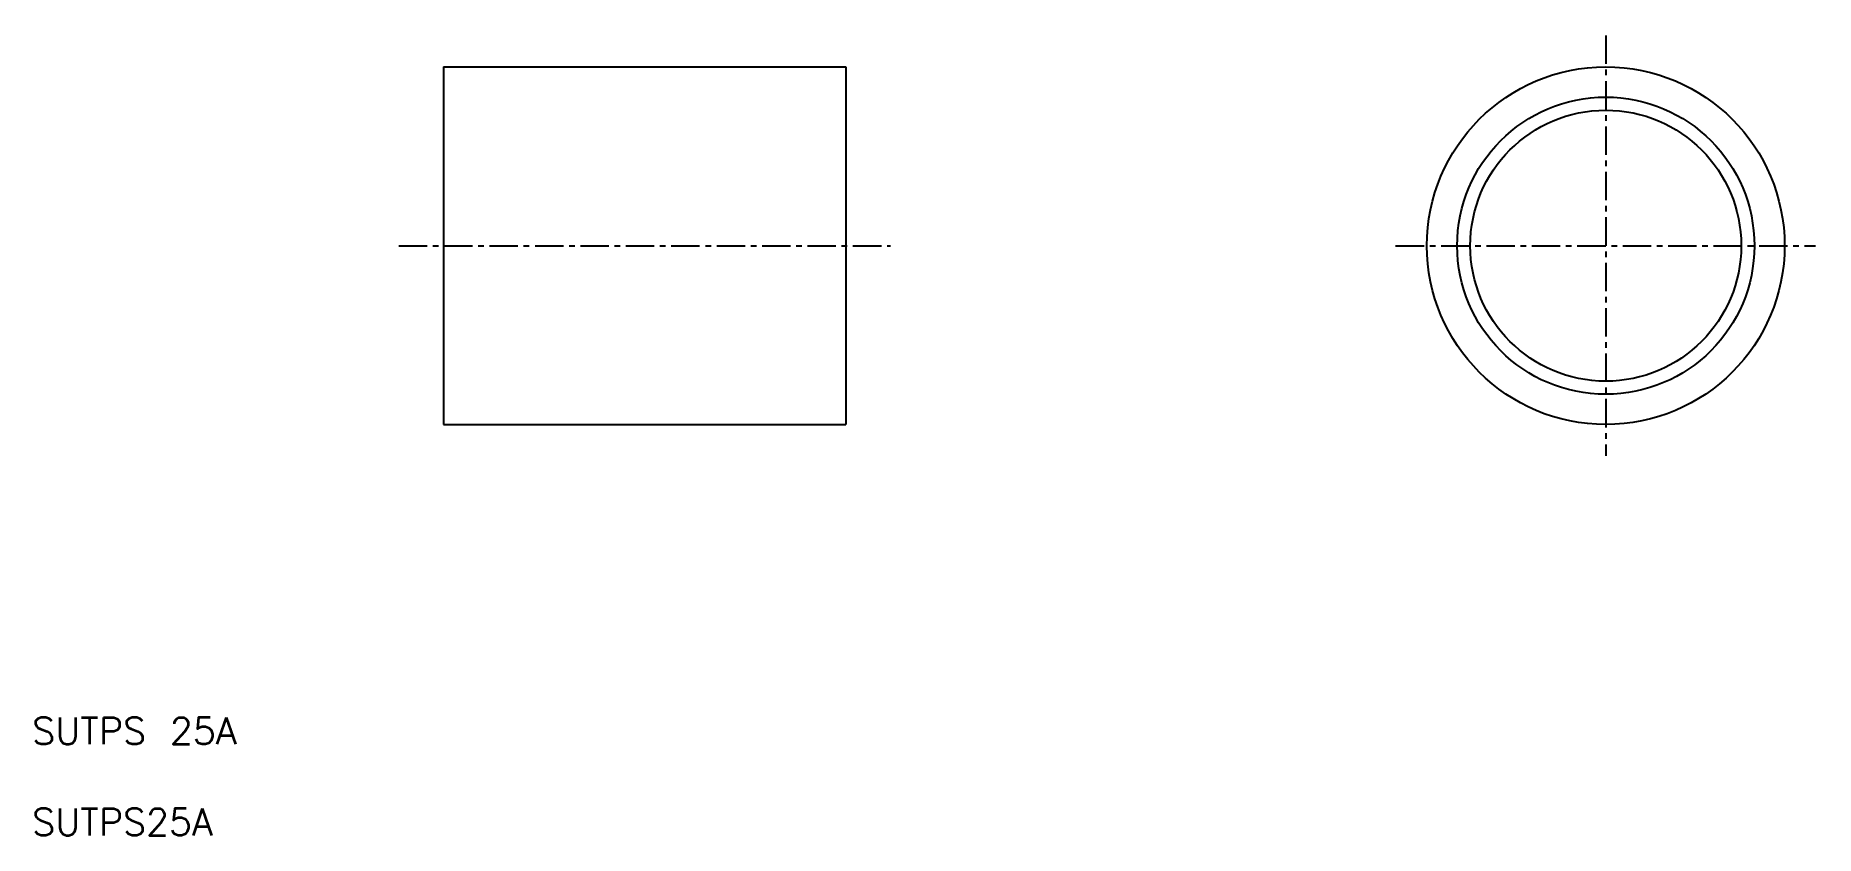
# Model space of a CAD drawing. Extents: x 22 to 221, y 0 to 90.
import ezdxf
from ezdxf.enums import TextEntityAlignment as Align

# ---------------------------------------------------------------- set-up
doc = ezdxf.new("R2010")
doc.units = 0
doc.header["$LTSCALE"] = 0.1
doc.linetypes.add('CENTER', pattern=[50.8, 31.75, -6.35, 6.35, -6.35])
doc.layers.get('0').update_dxf_attribs({"linetype": 'CONTINUOUS'})
doc.layers.add('CENTER', color=1, linetype='CONTINUOUS')
doc.styles.get("Standard").update_dxf_attribs({"font": 'txt.shx', "bigfont": 'bigfont.shx'})

msp = doc.modelspace()

# ---------------------------------------------------------------- linework, layer by layer
for p, q in [((67.85, 86.26), (112.85, 86.26)), ((67.85, 86.26), (67.85, 46.26)), ((112.85, 86.26), (112.85, 46.26)), ((67.85, 46.26), (112.85, 46.26))]:
    msp.add_line(p, q)
for radius in [20, 15.15]:
    msp.add_circle((197.84, 66.26), radius)
at = {"color": 3}
msp.add_circle((197.84, 66.26), 16.62, dxfattribs=at)
at = {"layer": 'CENTER', "linetype": 'CENTER'}
for p, q in [((197.84, 89.76), (197.84, 42.76)), ((62.85, 66.26), (117.85, 66.26)), ((174.34, 66.26), (221.29, 66.26))]:
    msp.add_line(p, q, dxfattribs=at)

# ---------------------------------------------------------------- texts
for s, p in [('SUTPS 25A', (21.85, 9.6)), ('SUTPS25A', (21.85, -0.59))]:
    msp.add_text(s, height=3).set_placement(p, align=Align.BOTTOM_LEFT)

doc.saveas('drawing.dxf')
